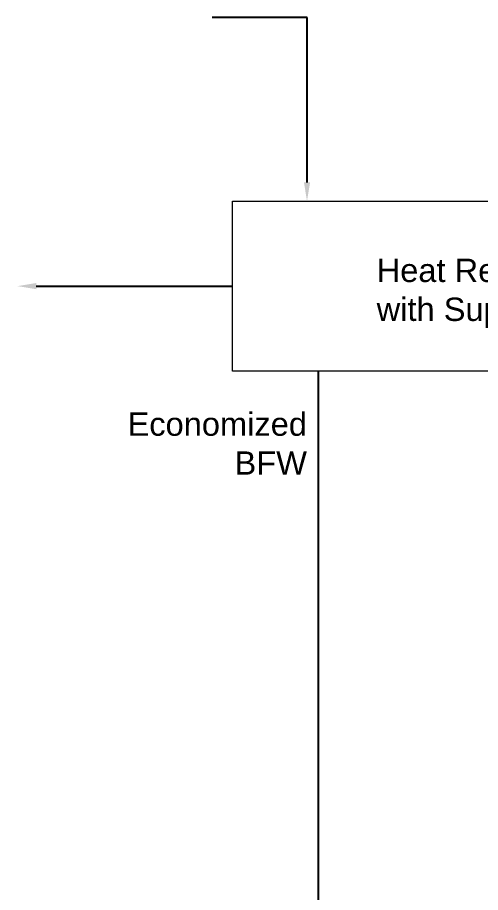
# Model space of a CAD drawing. Header units: millimetres. Extents: x 0 to 796, y 0 to 327.
# Drawn here: x 110.1 to 159.6, y 163.7 to 257.4 of the extents above; entities that cross this region are included whole.
import ezdxf
from ezdxf import colors
from ezdxf.entities.mleader import LeaderData, LeaderLine
from ezdxf.math import Vec2, Vec3

# ---------------------------------------------------------------- set-up
doc = ezdxf.new("R2010")
doc.units = ezdxf.units.MM
doc.header["$LTSCALE"] = 0.25
doc.header["$MEASUREMENT"] = 0
doc.styles.get("Standard").update_dxf_attribs({"font": 'arial.ttf', "height": 1.5})

msp = doc.modelspace()

# ---------------------------------------------------------------- linework, layer by layer
at = {"lineweight": 9}
msp.add_lwpolyline([(133.086, 237.774), (213.25, 237.774), (213.25, 219.553), (133.086, 219.553)], close=True, dxfattribs=at)
msp.add_lwpolyline([(142.259, 219.553), (142.259, 130.443), (146.33, 130.443)])

# ---------------------------------------------------------------- texts
at = {"lineweight": 9, "char_height": 2.5}
for s, width, insert, attachment_point in [('Heat Recovery Steam Generator with Superheat and Economizer', 55.88655, (148.521, 231.601), 1), ('Economized^JBFW', 10.06356, (141.054, 215.136), 3)]:
    msp.add_mtext_dynamic_manual_height_columns(s, width=width, gutter_width=7.5, heights=[0], dxfattribs=dict(at, insert=insert, attachment_point=attachment_point))

# ---------------------------------------------------------------- leaders
at = {"lineweight": 9}
ml = msp.add_multileader_mtext('Standard', dxfattribs=at)
ml.set_content('')
ml.set_leader_properties()
ml.build(insert=Vec2(0, 0))
ml.multileader.update_dxf_attribs({"has_dogleg": 0, "dogleg_length": 0, "arrow_head_size": 2.005})
ctx = ml.context
ctx.base_point, ctx.char_height, ctx.arrow_head_size, ctx.landing_gap_size, ctx.plane_origin = Vec3(130.637, 257.331), 0.18, 2.005, 0.09, Vec3(141.061, 237.774)
notes = []
notes.append((ctx, [(0, (1, 1, 0), (130.888, 257.437), (-1, 0), 0, [(0, [(141.061, 237.774), (141.061, 257.437)], 0, [])])]))
ctx.mtext, ml.multileader.dxf.content_type = None, 0
ml = msp.add_multileader_mtext('Standard', dxfattribs=at)
ml.set_content('')
ml.set_leader_properties()
ml.build(insert=Vec2(0, 0))
ml.multileader.update_dxf_attribs({"has_dogleg": 0, "dogleg_length": 0, "arrow_head_size": 2.005})
ctx = ml.context
ctx.base_point, ctx.char_height, ctx.arrow_head_size, ctx.landing_gap_size, ctx.plane_origin = Vec3(132.973, 220.716), 0.18, 2.005, 0.09, Vec3(110.055, 228.664)
notes.append((ctx, [(0, (1, 1, 0), (133.086, 228.664), (1, 0), 0, [(0, [(110.055, 228.664)], 0, [])])]))
ctx.mtext, ml.multileader.dxf.content_type = None, 0
for ctx, leaders in notes:
    for number, flags, end, landing, length, lines in leaders:
        leader = LeaderData()
        leader.index, (leader.has_last_leader_line, leader.has_dogleg_vector, leader.attachment_direction) = number, flags
        leader.last_leader_point, leader.dogleg_vector, leader.dogleg_length = Vec3(end), Vec3(landing), length
        for number, points, colour, breaks in lines:
            line = LeaderLine()
            line.index, line.vertices, line.color, line.breaks = number, Vec3.list(points), colors.encode_raw_color(colour), breaks
            leader.lines.append(line)
        ctx.leaders.append(leader)

doc.saveas('drawing.dxf')
